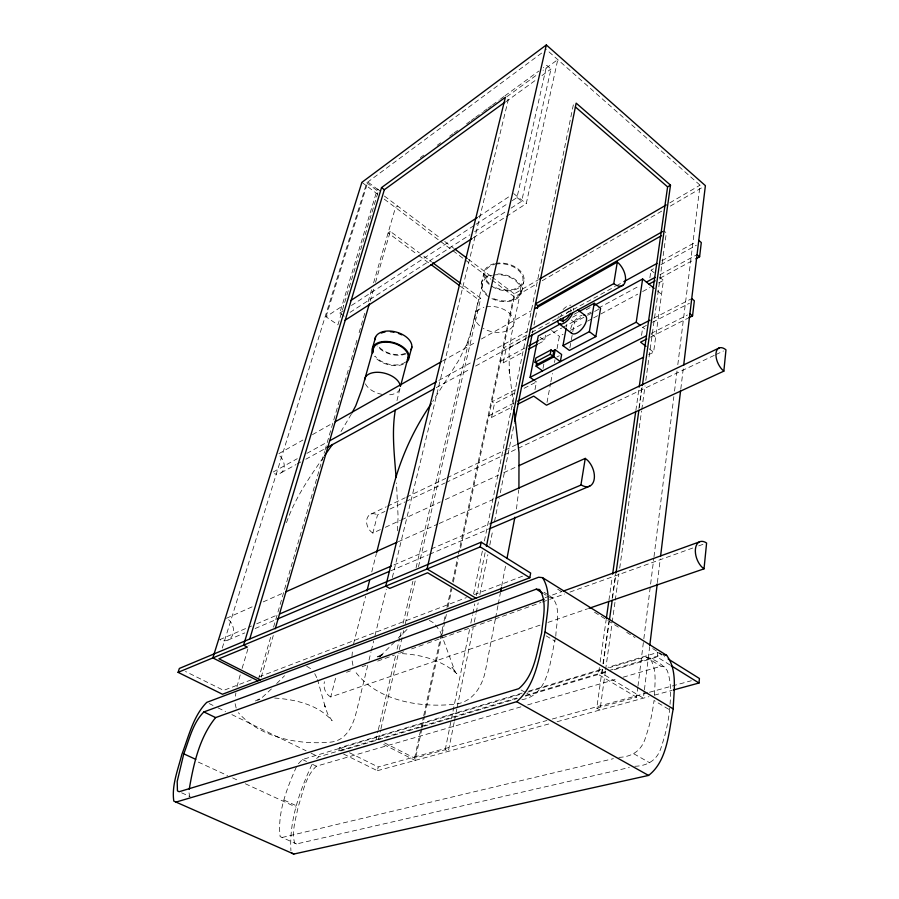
<?xml version="1.0" encoding="UTF-8"?>
<svg xmlns="http://www.w3.org/2000/svg" width="899" height="899" viewBox="0 0 899 899"><rect width="100%" height="100%" fill="white"/><g stroke="black" fill="none" stroke-linecap="round" stroke-linejoin="round"><path stroke-width="0.67" stroke-dasharray="4.5 3.37" d="M397.369 530.77L398.1 516.891L396.493 482.954M351.959 656.472L352.588 649.303M634.784 766.274C648.617 765.937 658.304 759.104 661.675 745.664C666.103 732.764 668.912 719.312 669.935 705.715M670.036 704.344C670.868 693.062 671.16 681.318 667.227 670.542C662.136 663.923 653.697 658.776 645.673 656.843L609.477 667.665M654.472 694.972C654.899 682.566 657.147 667.946 649.213 657.405M669.957 664.957L657.191 657.012L657.72 652.449L608.039 667.339M516.476 508.958L518.757 489.876M644.257 691.207L643.414 698.175L601.937 673.407L602.521 669.272M644.426 689.814L649.651 646.639M657.394 582.574L660.259 558.897M680.801 388.986L683.498 366.702M602.218 669.294L596.756 708.142L636.593 697.208L637.807 687.465M637.975 686.072L643.662 640.155M643.841 638.762L653.843 558.065M654.011 556.672L673.845 396.661M674.531 391.099L677.116 370.231M677.812 364.668L700.051 185.172L546.39 49.58M521.914 699.703C549.637 695.073 549.997 659.079 555.649 637.447M555.807 636.189C556.166 623.333 562.212 604.184 549.536 595.655M648.617 354.7L653.595 352.228L663.451 280.342L659.293 276.948M602.993 663.743L608.848 622.108M612.163 598.52L615.68 573.551M638.886 408.427L642.01 386.233M603.296 663.754L609.297 621.029M612.579 597.621L615.658 575.686M639.268 407.584L642.167 386.941M605.409 671.059L599.993 710.008L596.756 708.142M605.6 669.676L611.983 623.771M612.174 622.378L615.073 601.521M615.264 600.127L618.95 573.697M619.714 568.134L641.571 410.955M641.774 409.562L645.055 385.918M645.83 380.356L666.339 232.908L663.855 230.818M599.375 667.575L598.397 674.464L636.593 697.208M600.15 662.08L606.207 619.433M608.938 600.172L612.241 576.911M635.874 410.438L638.987 388.435M641.56 335.394L642.729 327.303L646.415 325.404M649.887 277.78L650.988 270.161L653.438 268.812M235.392 696.174L235.909 692.927M396.976 400.606L400.28 387.154A18.295 10.597 15.4 0 1 386.581 394.886M569.887 347.778L571.09 341.092M571.337 339.766L572.539 333.079M572.775 331.742L574.461 322.393L586.339 315.965M566.404 326.933L566.887 324.258M547.008 402.449L550.604 383.154M550.862 381.772L552.413 373.501M554.469 362.477L554.986 359.724M557.043 348.7L559.358 336.305L563.032 334.327M542.996 368.523L543.906 363.814M495.338 619.186L485.561 670.16C482.46 686.285 472.66 702.389 454.793 704.22C419.575 708.019 376.164 700.917 354.318 670.339M495.596 617.804L497.979 605.409M498.237 604.027L500.361 593.003M501.676 586.114L505.643 565.449M534.972 389.683L536.478 381.94L534.781 380.715M538.422 343.834L544.513 340.552L545.805 333.844M454.13 722.481L448.331 751.362L445.207 749.744L414.608 758.138L384.637 742.922M454.411 721.099L456.894 708.727M457.175 707.344L473.211 627.581M474.312 622.074L475.976 613.826M476.245 612.444L478.189 602.824M479.841 594.565L487.865 554.683M489.798 545.052L492.843 529.927M494.495 521.667L499.192 498.293M500.305 492.787L514.397 422.642M532.377 333.248L532.927 330.495M534.028 324.988L537.074 309.863M236.954 686.858L240.505 673.756M473.593 594.048L482.471 550.525M484.415 541.007L573.281 105.127L576.158 103.138M445.207 749.744L469.728 628.648M470.84 623.142L472.514 614.894M472.784 613.511L474.739 603.881M476.414 595.621L485.325 551.593M521.667 291.815L523.982 280.881M513.936 403.044L488.977 415.709L491.517 417.462L494.484 403.539L515.475 392.739M524.994 347.947L500.664 361.14L503.125 362.904L505.935 349.722L525.308 339.092M520.611 291.613L511.486 334.698L509.092 353.925L509.34 373.838L509.126 369.579L513.88 408.18M421.867 728.875L415.113 760.419L381.963 743.619M422.159 727.505L424.508 716.537M424.8 715.166L441.847 635.638L455.287 672.171L451.972 667.283L456.838 673.666C441.184 659.574 419.339 654.034 398.684 653.528M442.139 634.267L446.545 613.691M448.017 606.836L451.837 589.014M453.31 582.159L458.299 558.841M460.648 547.873L514.419 296.928L537.388 283.556M414.608 758.138L420.788 729.381M421.08 728.01L423.429 717.054M423.721 715.683L443.724 622.546M444.016 621.175L445.488 614.332M446.96 607.477L451.073 588.306M452.545 581.462L458.13 555.436M458.423 554.065L514.295 293.838L538.422 279.724M473.279 237.752L526.252 203.657L557.773 59.626L543.041 70.358M511.093 208.118L521.667 201.275L550.975 69.021L546.716 65.29L543.333 67.762M512.306 200.601L517.004 197.533L546.716 65.29M343.575 754.036L377.355 770.713L378.209 766.971L546.918 720.504M378.389 739.753L380.614 730.179M380.929 728.819L398.347 653.674L403.629 651.775M399.291 649.595L403.707 630.547M405.28 623.749L415.372 580.237M418.529 566.64L480.751 298.254L461.76 284.219M311.897 764.644C299.479 791.266 289.096 821.068 290.928 850.701M520.926 706.861L316.381 766.206C305.345 776.433 302.907 792.907 298.232 806.628C295.928 818.461 291.501 830.991 294.591 843.026L296.524 843.947L629.322 767.521M481.235 284.129L483.774 273.251M375.827 740.518L378.052 730.966M378.367 729.595L395.841 654.573M397.1 649.134L399.639 638.279M399.954 636.919L401.212 631.491M403.112 623.344L412.911 581.248M416.08 567.662L478.493 299.592L480.751 298.254M482.302 284.331L472.323 327.202L466.334 345.733L467.48 342.407L458.984 359.96L432.689 401.505M296.367 766.959C286.815 788.524 277.308 812.73 280.128 836.587L296.524 843.947M367.68 665.563L356.386 711.862C353.049 725.437 346.43 740.731 330.394 742.158C298.254 745.001 260.496 737.753 238.392 712.716M369.017 660.113L371.006 651.944M371.343 650.584L373.669 641.043M374.995 635.593L386.3 589.294M392.346 577.484L508.283 99.733L505.384 97.283M522.117 693.084L339.507 747.788L338.575 751.564L517.375 698.501M353.565 643.898L365.578 596.363M371.759 571.921L376.22 554.267M540.007 625.142L330.753 696.972L336.136 675.992M380.344 529.612L372.849 533.062L377.501 514.958L384.963 511.419M258.384 679.453L270.846 636.526M273.577 627.131L324.606 451.489M325 450.141L349.306 366.444M351.273 359.701L357.532 338.125M359.106 332.731L365.376 311.155M368.118 301.716L371.647 289.568M373.602 282.825L395.47 207.568L397.639 206.028M261.216 677.183L273.274 635.526M370.107 301.131L373.984 287.725M375.535 282.365L390.29 231.414L419.327 252.866M242.112 668.384L248.922 645.606M344.171 316.178L339.743 313.133L377.434 188.959L380.491 191.262M222.255 648.055L366.758 182.789L543.018 52.075M326.034 316.796L367.837 181.991L378.681 190.161L337.9 324.876L326.034 316.796L343.632 305.244M286.478 522.667C294.771 498.608 309.368 477.403 323.854 456.703M351.329 414.147L340.08 433.06M298.389 763.712L302.48 759.498L520.993 694.129M394.65 641.931L380.311 656.113M398.235 638.099L408.573 627.918M271.408 688.949L262.205 697.467L254.889 701.209L259.901 699.388M276.69 683.555L284.556 675.733M379.288 657.034L383.446 653.64L375.962 657.562L383.615 654.787M316.594 758.453L318.639 756.868L518.734 697.388M420.316 157.628L423.71 155.156M437.251 145.256L440.634 142.784M449.657 136.198L453.051 133.715M454.175 132.895L457.557 130.422M466.592 123.826L469.975 121.354M471.11 120.533L474.492 118.061M475.616 117.23L482.392 112.285M483.516 111.465L486.898 108.993M488.033 108.161L491.416 105.689M492.551 104.868L499.316 99.924M500.44 99.092L503.833 96.62M504.957 95.8L538.816 71.066M506.766 96.8L538.501 73.662M505.789 101.823L537.422 78.865M541.94 75.583L550.975 69.021M390.29 231.414L388.098 232.931L417.473 254.597M618.827 757.363C632.727 756.924 642.358 749.923 645.819 736.483C649.955 724.852 652.472 712.727 654.045 700.49L669.643 709.839M478.504 216.704L510.171 195.915M339.743 313.133L343.261 310.84M351.475 305.48L474.739 225.098M475.919 224.334L507.609 203.657M350.048 312.369L469.952 234.751M474.65 231.706L506.384 211.164M669.901 202.814L700.051 185.172M542.221 280.735L663.091 210.31M670.339 206.085L702.973 187.059M278.926 453.624L302.896 440.049M312.481 434.622L332.855 423.092M442.409 361.072L476.526 341.755M481.403 339.002L531.365 310.717M273.184 472.02L297.254 458.704M306.885 453.377L327.348 442.061M438.813 380.401L471.93 362.083M476.83 359.375L527.117 331.562M526.825 335.102L503.496 347.958L505.935 349.722M531.736 332.394L615.253 286.399M616.478 285.725L622.625 282.342M661.922 260.699L696.309 241.752M281.207 472.728L295.962 464.626M297.198 463.951L300.884 461.929M305.806 459.232L325.494 448.421M436.229 387.66L470.683 368.759M475.605 366.05L527.275 337.698M660.799 264.767L696.388 245.247M574.056 314.324L577.607 312.38M572.652 317.178L578.787 313.83M586.159 309.807L592.295 306.458M539.591 340.024L561.673 328.045M562.909 327.382L582.563 316.718M587.474 314.054L591.16 312.054M598.532 308.054L639.065 286.073M660.012 274.712L695.815 255.294M587.53 315.324L593.464 312.11M594.655 311.459L600.588 308.245M503.125 362.904L523.825 351.723M660.08 278.117L694.657 259.44M570.382 330.371L582.631 323.797M587.519 321.157L592.419 318.527M593.643 317.864L599.768 314.571M600.993 313.92L637.739 294.164M642.628 291.534L649.977 287.579M658.551 282.971L663.451 280.342M556.919 356.993L559.279 355.757M515.408 389.672L491.955 401.786L494.484 403.539M653.64 318.28L691.736 298.614M524.128 388.289L536.478 381.94M652.562 322.247L689.432 303.278M651.213 333.372L687.409 315.01M491.517 417.462L512.621 406.798M650.483 337.136L687.6 318.381M371.017 514.059L386.21 506.811M387.48 506.204L405.224 497.743M406.483 497.136L445.758 478.403M447.028 477.796L504.036 450.601M505.305 449.994L516.7 444.556M389.93 509.07L404.842 502.002M406.078 501.406L444.657 483.134M445.926 482.527L502.968 455.501M504.227 454.894L516.903 448.882M518.172 448.286L714.66 355.172M715.919 354.577L723.459 351.003M385.345 527.308L400.325 520.386M401.572 519.813L440.319 501.934M445.398 499.597L498.675 475.02M503.743 472.683L517.7 466.244M226.424 618.287L254.35 605.847M263.227 601.892L283.545 592.846M398.347 541.692L437.937 524.05M439.218 523.476L492.866 499.574M219.727 639.672L251.596 625.996M256.698 623.816L277.083 615.062M393.908 564.943L429.902 549.503M431.183 548.952L491.112 523.24M227.986 640.054L244.786 632.907M255.125 628.513L275.791 619.714M390.784 570.786L428.25 554.84M429.542 554.29L487.685 529.545M251.203 679.858L223.649 690.387L185.509 671.486M259.069 676.846L466.367 597.633M474.245 594.632L522.791 576.079M545.097 597.644L562.235 591.452M346.52 672.272L350.419 670.868M362.095 666.676L365.994 665.282M377.67 661.091L394.537 655.034M411.551 648.932L426.07 643.718M427.396 643.246L463.041 630.457M464.367 629.974L478.886 624.771M480.212 624.299L540.94 602.499M542.266 602.027L564.707 593.969M569.988 592.07L693.421 547.783M698.692 545.884L703.973 543.996M547.941 622.423L587.598 608.803M528.826 691.073L602.667 668.946M527.702 692.129L602.768 669.676M525.454 695.388L607.364 671.036M608.713 670.632L662.428 654.663L650.516 647.224M525.443 696.107L607.443 671.778M614.163 669.777L657.191 657.012M527.657 704.906L617.815 678.745M623.198 677.183L660.889 666.249L664.451 666.844M552.312 719.02L648.145 692.623M649.494 692.252L691.331 680.734M377.355 770.713L550.334 723.549M557.088 721.706L648.988 696.646M654.393 695.174L671.958 690.387M282.039 837.497L613.376 758.666M274.656 698.062C295.153 699.433 318.167 704.591 332.136 720.773L327.708 714.087L324.505 704.985L325.595 708.333L317.538 679.565M549.446 597.307L552.84 597.7M306.728 666.249L311.818 669.407M429.317 620.4L433.857 623.007M181.609 792.817L190.195 796.638M284.084 800.11L298.232 806.628M198.331 762.105L227.559 775.567M232.639 777.905L238.988 780.838M245.337 783.759L296.164 807.167M302.48 759.498L307.525 761.936M312.582 764.375L316.381 766.206M209.253 703.602L213.029 705.434M218.052 707.884L225.604 711.559M231.886 714.615L306.065 750.744M311.088 753.193L318.639 756.868M339.507 747.788L344.497 750.272M349.497 752.744L378.209 766.971M521.094 689.983L525.724 692.601M526.881 693.253L532.658 696.534M633.829 753.8L649.786 762.824M546.12 635.84L555.155 641.257M544.041 592.25L548.446 594.981M543.951 593.913L546.154 595.273M645.673 656.843L660.889 666.249M557.627 589.16L563.583 592.879M594.542 612.23L620.748 628.615M626.704 632.334L635.042 637.548M657.72 652.449L664.676 656.787M418.608 255.428L428.778 262.924M460.423 286.253L478.493 299.592M423.789 256.17L431.61 261.946M540.153 337.316L544.513 340.552M551.559 330.472L559.358 336.305M366.758 182.789L378.895 191.914M384.401 196.072L440.263 238.111M444.747 241.494L453.725 248.248M468.312 259.227L490.742 276.105M491.865 276.948L514.295 293.838M361.892 182.34L377.558 194.105M384.278 199.151L439.229 240.449M440.353 241.292L463.929 258.991M465.041 259.833L490.854 279.229M491.978 280.072L514.419 296.928M571.292 319.988L574.461 322.393M649.258 348.868L653.595 352.228M642.729 327.303L644.875 328.989M651.326 334.046L655.629 337.417M513.689 193.6L526.252 203.657M517.004 197.533L521.667 201.275M657.349 290.905L661.54 294.299M650.988 270.161L654.101 272.7M435.431 624.996L439.836 630.862L441.387 634.424M314.729 673.654L317.089 678.307M236.167 708.019L234.864 702.748M352.959 665.372L351.959 659.933M189.026 792.839L189.689 796.345M381.985 394.369A18.295 10.597 15.4 0 1 365.118 383.176M405.471 362.005A18.014 10.766 15.5 0 1 375.164 356.184M405.955 353.891A18.913 11.417 15.6 0 1 377.209 345.98M403.224 364.252A19.014 11.361 15.5 0 1 374.321 356.319M405.292 353.341A17.924 10.822 15.6 0 1 378.052 345.834M486.157 306.773A19.834 12.564 12.6 0 1 510.452 314.167A19.834 12.564 12.6 0 1 508.306 330.225A19.834 12.564 12.6 0 1 483.269 328.393M479.527 325.685A19.834 12.564 12.6 0 1 483.898 307.289M495.416 263.429A20.475 13.496 12.6 0 1 524.05 280.342A20.475 13.496 12.6 0 1 493 287.073A20.475 13.496 12.6 0 1 494.236 263.688M498.046 273.937A20.598 13.44 12.6 0 1 521.184 293.568A20.598 13.44 12.6 0 1 489.078 297.041A20.598 13.44 12.6 0 1 491.731 274.622M493.371 275.094A19.508 12.732 12.6 0 1 520.678 290.984A19.508 12.732 12.6 0 1 491.427 297.569M486.73 294.265A19.508 12.732 12.6 0 1 492.247 275.33M495.866 264.16A19.396 12.788 12.6 0 1 519.611 271.476A19.396 12.788 12.6 0 1 517.375 287.792A19.396 12.788 12.6 0 1 492.854 286.14M489.213 283.421A19.396 12.788 12.6 0 1 494.742 264.396M570.685 309.312A7.495 3.54 -52.8 0 1 570.876 311.751M560.852 315.954A7.495 3.54 -52.8 0 1 561.628 314.313M566.505 313.189A7.484 3.551 -52.8 0 1 569.258 310.998M570.573 310.436A7.484 3.551 -52.8 0 1 571.742 310.301M570.73 328.719A11.17 5.394 -52.7 0 1 582.046 315.257M573.641 308.256A11.238 5.315 -52.8 0 1 573.517 310.301M557.807 318.943A11.238 5.315 -52.8 0 1 558.481 316.617M563.066 309.503A11.238 5.315 -52.8 0 1 570.899 305.154M330.753 696.972A11.676 9.192 73.5 0 1 324.404 681.712M372.849 533.062A10.766 8.001 65.1 0 1 366.916 519.026A10.766 8.001 65.1 0 1 377.501 514.958M279.949 456.018A11.271 8.709 59.6 0 1 283.803 468.885A11.271 8.709 59.6 0 1 274.409 473.773M228.627 619.748A12.159 10.17 68.2 0 1 232.56 635.2A12.159 10.17 68.2 0 1 219.997 639.841"/><path stroke-width="1.35" d="M189.228 789.266C193.465 764.476 199.421 737.326 215.636 717.593L544.165 599.206M673.216 708.906C673.688 691.342 677.857 670.384 666.62 655.315L542.535 577.63L538.568 577.248L206.736 702.377C193.06 716.256 188.655 736.753 181.823 754.497C178.013 769.634 171.507 785.299 173.799 801.121L293.816 854.05L648.561 775.432C667.732 760.801 668.89 730.865 673.216 708.906L545.097 631.952C546.48 614.354 552.604 593.576 542.535 577.63M673.317 690.016L698.984 683.015L699.433 678.498L668.148 658.967M704.018 568.842L706.603 543.052A15.216 8.923 69.3 0 0 695.421 549.109A15.216 8.923 69.3 0 0 704.018 568.842L588.912 608.353M723.841 371.141L725.976 349.812A13.732 7.439 64.7 0 0 715.997 353.341A13.732 7.439 64.7 0 0 723.841 371.141L518.97 465.66M518.925 488.517L518.993 452.568L514.071 409.539M688.836 317.752L692.545 315.875L694.354 300.749L691.736 298.614M695.893 258.777L699.602 256.777L701.299 242.561L698.77 240.404M649.82 645.246L657.225 583.968M660.596 556.11L680.633 390.38M683.667 365.309L705.389 185.655L546.334 44.95L361.892 182.34L212.849 657.911L257.991 680.79M609.488 619.658L612.197 600.363M616.051 572.91L638.886 410.326M642.369 385.559L670.508 185.138L576.158 103.138L486.415 546.401M606.398 618.051L608.747 601.543M612.635 574.135L635.672 411.809M639.189 387.042L667.597 186.88L670.508 185.138M533.927 380.108L530.095 377.355L636.222 322.19L642.628 278.993L654.202 288.365M580.979 484.685L585.26 458.4L587.777 460.502A16.081 10.17 66.1 0 1 593.924 480.504A16.081 10.17 66.1 0 1 581.282 484.932L491.112 523.24M530.264 329.821L613.781 283.623L617.298 262.07L534.489 308.941M566.156 328.27L562.954 345.643L569.404 350.441L595.835 336.597L600.588 308.245L594.217 303.289L578.799 311.728M562.954 345.643L589.351 331.652L594.217 303.289M395.369 409.719C391.492 432.093 394.459 454.95 396.066 477.414M529.814 577.754L530.657 573.068L481.19 542.164L179.362 668.44L178.081 672.351L222.469 694.253L529.814 577.754L480.223 546.895L178.081 672.351M552.851 356.116L553.66 351.846L551.065 349.936L535.883 358.004L535.051 362.241L537.636 364.129L552.851 356.116L550.255 354.206L535.051 362.241M553.874 356.869L555.211 349.745L561.65 354.509L560.335 361.634L553.874 356.869L536.107 366.208L542.547 370.882M550.255 354.206L551.065 349.936M500.619 591.632L501.417 587.496M506.957 558.56L514.891 517.228M536.107 366.208L536.793 362.668M530.095 377.355L538.276 335.934L560.38 323.876M514.678 421.271L532.096 334.619M537.344 308.492L537.905 305.739L661.495 235.662M545.097 631.952C539.142 655.753 536.343 684.858 516.711 701.681L175.811 802.133M480.223 546.895L481.19 542.164M546.334 44.95L427.025 568.988L475.931 598.183M366.949 590.935L369.691 580.069M376.557 552.907L393.717 485.011C401.538 455.995 414.136 428.508 431.217 403.775M400.617 385.851L408.168 357.038M409.146 357.229L411.866 346.812M372.737 347.216L375.647 336.833M373.669 347.553L362.207 388.402L355.757 405.786L351.959 412.944M183.778 753.834L177.204 781.422L177.44 790.906L179.159 791.727L518.779 688.668C534.602 675.374 536.815 652.101 541.603 633.132C542.76 619.006 547.637 602.375 539.647 589.53L536.276 589.16L203.893 711.929C192.768 722.998 189.296 739.574 183.778 753.834L195.735 759.352M275.229 628.806L369.332 303.806M249.731 639.02L384.334 189.711L504.901 102.183M472.492 599.487L427.621 572.775L389.694 588.407L385.75 586.126L505.384 97.283L381.536 187.599L243.584 645.156L247.304 647.089L218.918 658.787L260.44 679.869M324.651 455.557L332.416 444.477M350.666 300.626L477.335 217.468M344.969 320.325L472.11 238.505M539.625 279.016L666.283 204.927M662.642 231.515L535.478 303.907L537.905 305.739M335.17 421.788L441.184 361.769M329.663 440.78L436.363 381.76M623.85 281.668L657.012 263.407M326.73 447.747L433.767 389.009M528.511 337.024L623.254 285.039M594.745 305.121L642.628 278.993M528.646 345.969L538.377 340.687M646.437 282.072L655.079 277.386M528.691 349.093L537.209 344.497M648.966 284.118L655.146 280.791M552.84 351.003L555.211 349.745M521.589 386.48L649.955 320.179M517.678 401.145L646.224 335.911M517.588 404.28L533.725 396.133L546.491 405.202L643.628 357.161M646.774 339.013L640.582 342.137L646.01 346.34M517.97 443.96L719.402 347.857M285.949 591.767L397.066 542.254M496.203 498.091L585.26 458.4M279.499 614.028L391.335 566.044M277.083 619.164L389.492 571.337M488.977 528.994L589.755 486.112M563.549 590.98L699.276 541.951M663.473 654.832L666.62 655.315M203.893 711.929L215.636 717.593M291.534 852.937L293.816 854.05M516.711 701.681L648.561 775.432M536.276 589.16L542.861 593.239M671.126 665.676L698.984 683.015M431.037 264.598L459.288 285.421M432.722 262.766L460.648 283.399M454.849 249.09L467.188 258.373M381.536 187.599L384.334 189.711M558.953 323.685L571.933 333.473M589.351 331.652L595.835 336.597M577.664 309.728L585.204 315.515M636.222 322.19L640.133 325.258M689.904 313.74L692.545 315.875M697.051 254.619L699.602 256.777M575.405 106.959L667.597 186.88M364.567 380.266A18.295 10.597 15.4 0 1 382.086 372.68A18.295 10.597 15.4 0 1 400.269 386.21M374.928 339.732A18.913 11.417 15.6 0 1 396.38 332.113A18.913 11.417 15.6 0 1 411.034 349.677M372.557 353.206A19.014 11.361 15.5 0 1 393.537 342.564A19.014 11.361 15.5 0 1 406.292 362.466M373.197 352.239A18.014 10.766 15.5 0 1 391.863 342.777A18.014 10.766 15.5 0 1 407.382 359.735M381.311 333.068A17.924 10.822 15.6 0 1 385.03 331.989M390.469 331.731A17.924 10.822 15.6 0 1 393.931 332.181M398.493 333.439A17.924 10.822 15.6 0 1 401.696 334.833M570.427 313.324A7.495 3.54 -52.8 0 1 564.583 320.302A7.495 3.54 -52.8 0 1 560.302 318.875M563.179 321.921A7.484 3.551 -52.8 0 1 563.448 317.931M583.799 315.066A11.17 5.394 -52.7 0 1 583.103 327.494A11.17 5.394 -52.7 0 1 571.011 332.383M572.843 312.65A11.238 5.315 -52.8 0 1 564.066 323.134A11.238 5.315 -52.8 0 1 557.661 320.988M617.298 262.07A14.553 8.305 61.5 0 1 625.412 280.746A14.553 8.305 61.5 0 1 613.781 283.623"/></g></svg>
